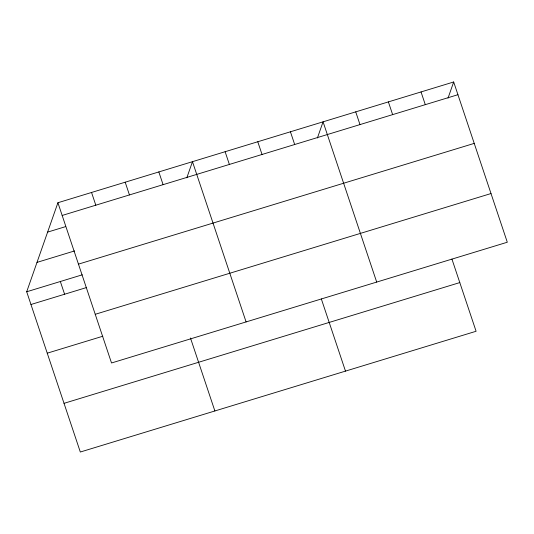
<?xml version="1.0" encoding="UTF-8"?>
<svg xmlns="http://www.w3.org/2000/svg" width="534" height="534" viewBox="0 0 534 534"><rect width="100%" height="100%" fill="white"/><g stroke="black" fill="none" stroke-linecap="round" stroke-linejoin="round"><path stroke-width="0.8" d="M451.931 259.077L476.088 331.267L80.32 452.024L26.7 291.771L57.912 202.733L453.68 81.976L507.3 242.229L111.526 362.98L57.912 202.733M186.807 177.835L192.474 161.675L246.094 321.922M317.41 137.986L323.077 121.825L376.697 282.072M448.019 98.143L453.68 81.976M62.171 215.456L457.938 94.705M47.613 232.116L65.602 226.623M37 262.388L74.553 250.933M78.458 264.136L474.225 143.386M26.7 291.771L82.249 274.823M30.959 304.5L86.501 287.552M95.239 314.299L491.013 193.542M47.246 353.181L102.795 336.233M64.027 403.337L459.801 282.586M421.032 91.941L425.291 104.664M388.378 101.901L392.637 114.63M355.731 111.866L359.983 124.589M290.429 131.791L294.681 144.514M321.328 298.92L345.485 371.117M257.775 141.75L262.034 154.473M225.121 151.716L229.38 164.439M158.832 171.941L163.09 184.664M190.464 337.989L214.882 410.966M125.19 182.201L129.448 194.93M91.548 192.467L95.806 205.189M60.342 281.511L64.601 294.234"/></g></svg>
